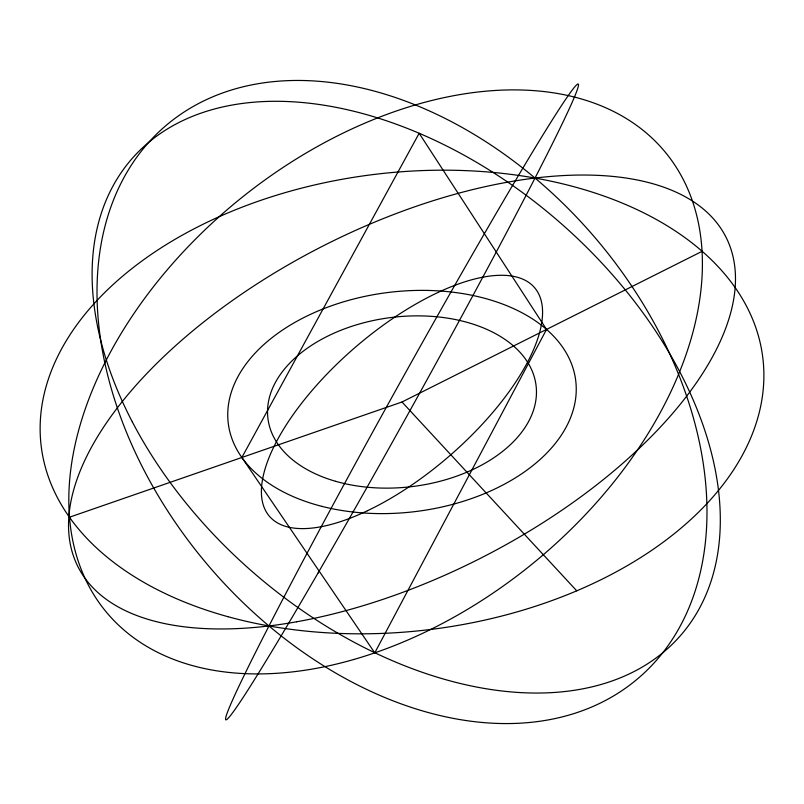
<?xml version="1.0" encoding="UTF-8"?>
<svg xmlns="http://www.w3.org/2000/svg" width="804" height="804" viewBox="0 0 804 804"><rect width="100%" height="100%" fill="white"/><g stroke="black" fill="none" stroke-linecap="round" stroke-linejoin="round"><path stroke-width="1.21" d="M69.425 517.233L402 402L702.163 251.3M402 402L576.729 590.819M546.529 329.439L374.764 652.868L241.863 457.486L419.165 133.273L546.529 329.439M353.629 659.531A361.931 233.773 -39.3 0 0 674.667 164.84A361.931 233.773 -39.3 0 0 128.61 321.56A361.931 233.773 -39.3 0 0 353.629 659.531M132.338 421.919A363.418 232.668 40.9 0 0 676.184 640.306A363.418 232.668 40.9 0 0 409.919 129.444A363.418 232.668 40.9 0 0 132.338 421.919M335.72 481.325A135.072 85.184 -7 0 0 536.459 391.417A135.072 85.184 -7 0 0 333.821 333.258A135.072 85.184 -7 0 0 335.72 481.325M321.851 506.349A175.031 110.389 -7 0 0 576.066 384.141A175.031 110.389 -7 0 0 308.073 315.5A175.031 110.389 -7 0 0 321.851 506.349M367.478 510.721A175.031 71.888 -40.8 0 0 537.333 291.47A175.031 71.888 -40.8 0 0 301.188 403.809A175.031 71.888 -40.8 0 0 367.478 510.721M227.833 616.668A363.508 229.261 -7 0 0 763.8 370.453A363.508 229.261 -7 0 0 214.367 218.879A363.508 229.261 -7 0 0 227.833 616.668M296.525 621.804A363.508 174.88 -27 0 0 728.715 243.099A363.508 174.88 -27 0 0 180.759 341.097A363.508 174.88 -27 0 0 296.525 621.804M317.942 573.192A363.508 11.135 -61 0 0 578.448 84.34A363.508 11.135 -61 0 0 309.61 548.469A363.508 11.135 -61 0 0 317.942 573.192M114.54 399.357A363.508 253.521 49.4 0 0 634.014 681.782A363.508 253.521 49.4 0 0 457.456 124.871A363.508 253.521 49.4 0 0 114.54 399.357"/></g></svg>
